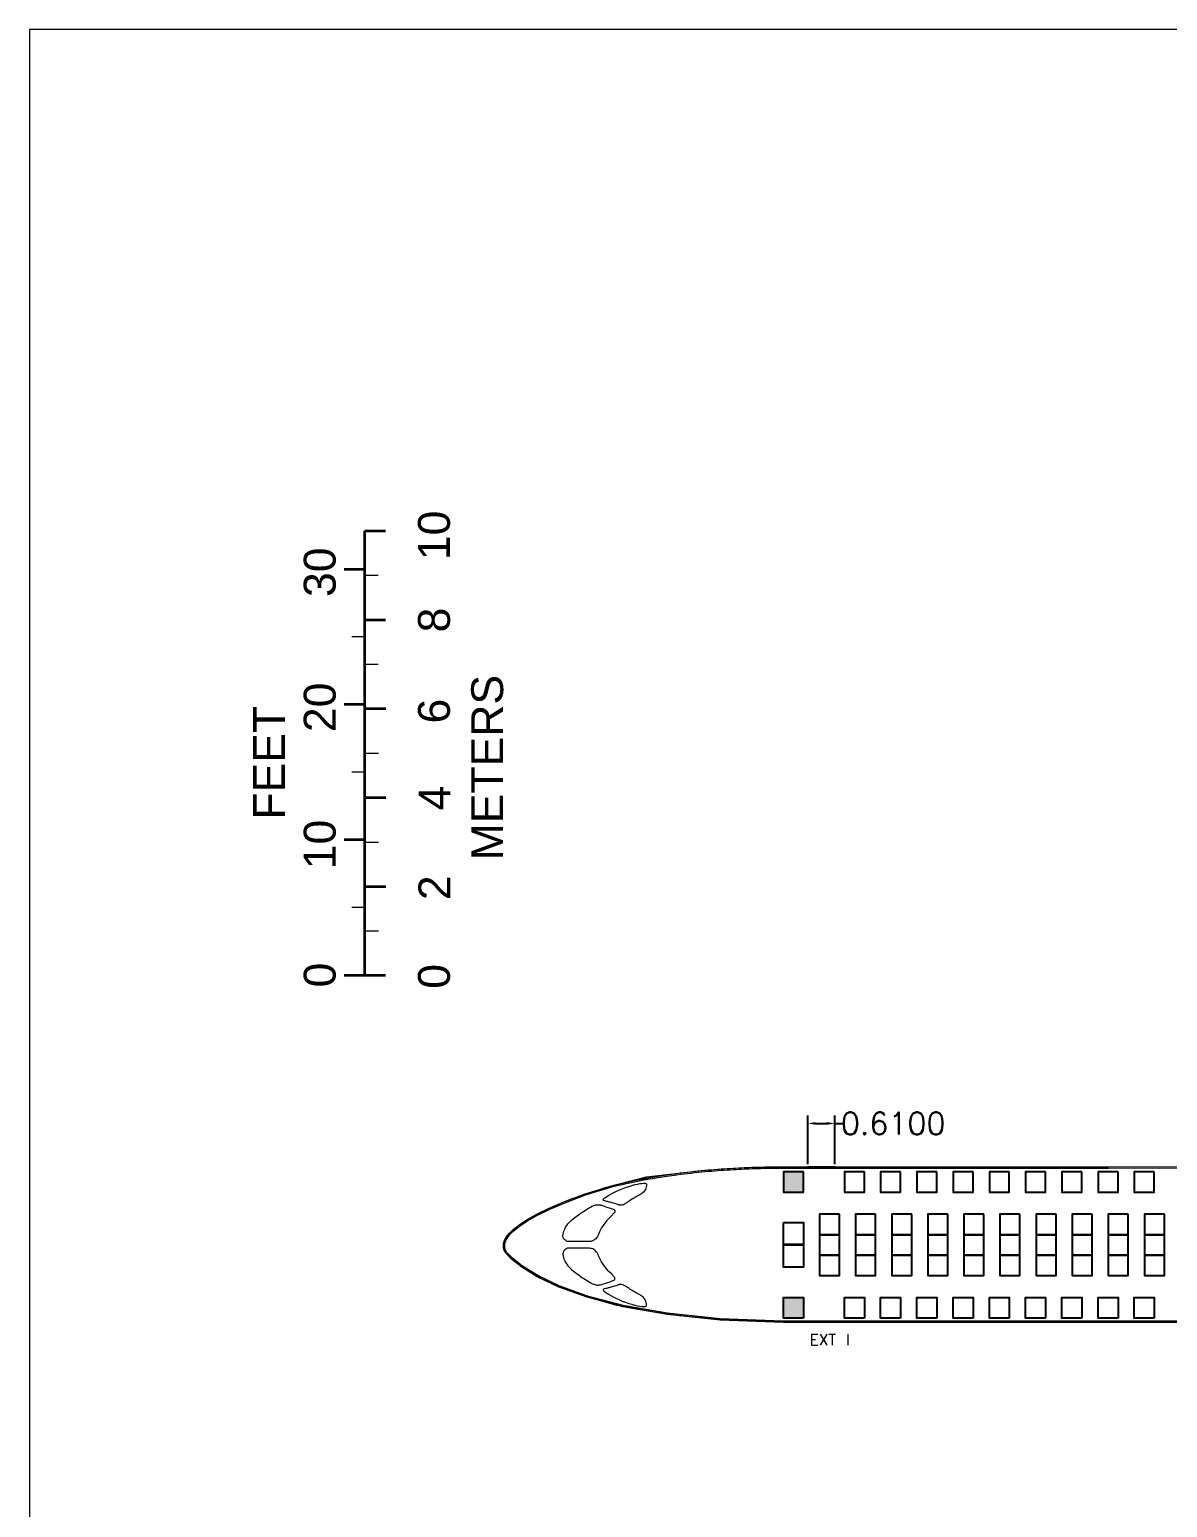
# Model space of a CAD drawing. Header units: inches. Extents: x 64.8 to 115.8, y 81.4 to 147.9.
# Drawn here: x 64.8 to 90.42, y 114.64 to 147.93 of the extents above; entities that cross this region are included whole.
import ezdxf

# ---------------------------------------------------------------- set-up
doc = ezdxf.new("R2010")
doc.units = ezdxf.units.IN
doc.header["$MEASUREMENT"] = 0
doc.layers.add('Layer 1', color=7, linetype='Continuous')
doc.styles.get("Standard").update_dxf_attribs({"font": 'txt.shx', "height": 0.5})
doc.dimstyles.get("Standard").update_dxf_attribs({"dimtxt": 0.18, "dimasz": 0.18, "dimexe": 0.18, "dimexo": 0.0625, "dimgap": 0.09, "dimtad": 0, "dimtih": 1, "dimtoh": 1, "dimdec": 4, "dimzin": 0, "dimdsep": 46, "dimtxsty": 'Standard', "dimcen": 0.09, "dimadec": 0, "dimazin": 0, "dimtfac": 1, "dimtdec": 4, "dimtofl": 0, "dimtmove": 0, "dimatfit": 3, "dimfxl": 1, "dimtolj": 1, "dimtzin": 0, "dimarcsym": 0})

# ---------------------------------------------------------------- blocks, each defined once
blk = doc.blocks.new('*D13')
at = {"color": 0, "lineweight": -2, "transparency": 16777216}
for p, q in [((82.32, 122.375), (82.32, 123.471)), ((82.5, 123.291), (82.75, 123.291)), ((82.93, 122.375), (82.93, 123.471)), ((82.93, 123.291), (83.11, 123.291))]:
    blk.add_line(p, q, dxfattribs=at)
at = {"color": 0, "transparency": 16777216}
for points in [[(82.5, 123.321), (82.5, 123.261), (82.32, 123.291)], [(82.75, 123.321), (82.75, 123.261), (82.93, 123.291)]]:
    blk.add_solid(points, dxfattribs=at)
at = {"layer": 'Defpoints', "color": 0, "transparency": 16777216}
for p in [(82.93, 123.291), (82.32, 122.313), (82.93, 122.313)]:
    blk.add_point(p, dxfattribs=at)
at = {"color": 0, "transparency": 16777216, "insert": (84.242, 123.291), "char_height": 0.5, "attachment_point": 5}
blk.add_mtext('\\A1;0.6100', dxfattribs=at)

msp = doc.modelspace()

# ---------------------------------------------------------------- hatches: boundary and pattern name
h = msp.add_hatch(color=5)
h.dxf.hatch_style = 1
h.paths.add_polyline_path([(82.2241, 122.20187), (81.7741, 122.20187), (81.7741, 121.74187), (82.2241, 121.74187)])
h.paths.add_polyline_path([(82.2241, 119.36786), (81.7741, 119.36786), (81.7741, 118.90786), (82.2241, 118.90786)])
h.paths.add_polyline_path([(100.74111, 122.20187), (100.29111, 122.20187), (100.29111, 121.74187), (100.74111, 121.74187)])
h.paths.add_polyline_path([(100.74111, 119.3797), (100.29111, 119.3797), (100.29111, 118.9197), (100.74111, 118.9197)])
h = msp.add_hatch(color=250)
h.dxf.hatch_style = 1
h.paths.add_polyline_path([(82.93025, 122.31269), (82.32025, 122.31269), (82.32025, 122.28269), (82.89443, 122.28287), (82.93025, 122.28288)])
h = msp.add_hatch(color=250)
h.dxf.hatch_style = 1
h.paths.add_polyline_path([(82.93025, 118.80889), (82.32025, 118.80889), (82.32025, 118.83889), (82.89443, 118.8387), (82.93025, 118.83869)])

# ---------------------------------------------------------------- linework, layer by layer
for points in [[(82.2241, 122.20187), (81.7741, 122.20187), (81.7741, 121.74187), (82.2241, 121.74187)], [(82.32025, 122.31269), (82.93025, 122.31269), (82.93025, 122.28269), (82.32025, 122.28269)], [(83.5941, 122.20187), (83.1441, 122.20187), (83.1441, 121.74187), (83.5941, 121.74187)], [(84.40986, 122.20187), (83.95986, 122.20187), (83.95986, 121.74187), (84.40986, 121.74187)], [(85.22562, 122.20187), (84.77562, 122.20187), (84.77562, 121.74187), (85.22562, 121.74187)], [(86.04137, 122.20187), (85.59137, 122.20187), (85.59137, 121.74187), (86.04137, 121.74187)], [(86.85713, 122.20187), (86.40713, 122.20187), (86.40713, 121.74187), (86.85713, 121.74187)], [(87.67289, 122.20187), (87.22289, 122.20187), (87.22289, 121.74187), (87.67289, 121.74187)], [(88.48865, 122.20187), (88.03865, 122.20187), (88.03865, 121.74187), (88.48865, 121.74187)], [(89.3044, 122.20187), (88.8544, 122.20187), (88.8544, 121.74187), (89.3044, 121.74187)], [(90.12016, 122.20187), (89.67016, 122.20187), (89.67016, 121.74187), (90.12016, 121.74187)], [(83.0341, 121.24484), (82.5841, 121.24484), (82.5841, 120.78484), (83.0341, 120.78484)], [(83.8467, 121.24484), (83.3967, 121.24484), (83.3967, 120.78484), (83.8467, 120.78484)], [(84.6593, 121.24484), (84.2093, 121.24484), (84.2093, 120.78484), (84.6593, 120.78484)], [(85.4719, 121.24484), (85.0219, 121.24484), (85.0219, 120.78484), (85.4719, 120.78484)], [(86.2845, 121.24484), (85.8345, 121.24484), (85.8345, 120.78484), (86.2845, 120.78484)], [(87.0971, 121.24484), (86.6471, 121.24484), (86.6471, 120.78484), (87.0971, 120.78484)], [(87.9097, 121.24484), (87.4597, 121.24484), (87.4597, 120.78484), (87.9097, 120.78484)], [(88.7223, 121.24484), (88.2723, 121.24484), (88.2723, 120.78484), (88.7223, 120.78484)], [(89.5349, 121.24484), (89.0849, 121.24484), (89.0849, 120.78484), (89.5349, 120.78484)], [(90.3475, 121.24484), (89.8975, 121.24484), (89.8975, 120.78484), (90.3475, 120.78484)], [(81.7741, 121.06079), (82.2241, 121.06079), (82.2241, 120.56079), (81.7741, 120.56079)], [(81.7741, 120.55487), (82.2241, 120.55487), (82.2241, 120.05487), (81.7741, 120.05487)], [(83.0341, 120.78484), (82.5841, 120.78484), (82.5841, 120.32484), (83.0341, 120.32484)], [(83.8467, 120.78484), (83.3967, 120.78484), (83.3967, 120.32484), (83.8467, 120.32484)], [(84.6593, 120.78484), (84.2093, 120.78484), (84.2093, 120.32484), (84.6593, 120.32484)], [(85.4719, 120.78484), (85.0219, 120.78484), (85.0219, 120.32484), (85.4719, 120.32484)], [(86.2845, 120.78484), (85.8345, 120.78484), (85.8345, 120.32484), (86.2845, 120.32484)], [(87.0971, 120.78484), (86.6471, 120.78484), (86.6471, 120.32484), (87.0971, 120.32484)], [(87.9097, 120.78484), (87.4597, 120.78484), (87.4597, 120.32484), (87.9097, 120.32484)], [(88.7223, 120.78484), (88.2723, 120.78484), (88.2723, 120.32484), (88.7223, 120.32484)], [(89.5349, 120.78484), (89.0849, 120.78484), (89.0849, 120.32484), (89.5349, 120.32484)], [(90.3475, 120.78484), (89.8975, 120.78484), (89.8975, 120.32484), (90.3475, 120.32484)], [(83.0341, 120.32484), (82.5841, 120.32484), (82.5841, 119.86484), (83.0341, 119.86484)], [(83.8467, 120.32484), (83.3967, 120.32484), (83.3967, 119.86484), (83.8467, 119.86484)], [(84.6593, 120.32484), (84.2093, 120.32484), (84.2093, 119.86484), (84.6593, 119.86484)], [(85.4719, 120.32484), (85.0219, 120.32484), (85.0219, 119.86484), (85.4719, 119.86484)], [(86.2845, 120.32484), (85.8345, 120.32484), (85.8345, 119.86484), (86.2845, 119.86484)], [(87.0971, 120.32484), (86.6471, 120.32484), (86.6471, 119.86484), (87.0971, 119.86484)], [(87.9097, 120.32484), (87.4597, 120.32484), (87.4597, 119.86484), (87.9097, 119.86484)], [(88.7223, 120.32484), (88.2723, 120.32484), (88.2723, 119.86484), (88.7223, 119.86484)], [(89.5349, 120.32484), (89.0849, 120.32484), (89.0849, 119.86484), (89.5349, 119.86484)], [(90.3475, 120.32484), (89.8975, 120.32484), (89.8975, 119.86484), (90.3475, 119.86484)], [(82.2241, 118.90786), (81.7741, 118.90786), (81.7741, 119.36786), (82.2241, 119.36786)], [(83.5941, 118.90786), (83.1441, 118.90786), (83.1441, 119.36786), (83.5941, 119.36786)], [(84.40986, 118.90786), (83.95986, 118.90786), (83.95986, 119.36786), (84.40986, 119.36786)], [(85.22562, 118.90786), (84.77562, 118.90786), (84.77562, 119.36786), (85.22562, 119.36786)], [(86.04137, 118.90786), (85.59137, 118.90786), (85.59137, 119.36786), (86.04137, 119.36786)], [(86.85713, 118.90786), (86.40713, 118.90786), (86.40713, 119.36786), (86.85713, 119.36786)], [(87.67289, 118.90786), (87.22289, 118.90786), (87.22289, 119.36786), (87.67289, 119.36786)], [(88.48865, 118.90786), (88.03865, 118.90786), (88.03865, 119.36786), (88.48865, 119.36786)], [(89.3044, 118.90786), (88.8544, 118.90786), (88.8544, 119.36786), (89.3044, 119.36786)], [(90.12016, 118.90786), (89.67016, 118.90786), (89.67016, 119.36786), (90.12016, 119.36786)]]:
    msp.add_lwpolyline(points, close=True)
at = {"layer": 'Layer 1', "color": 7, "lineweight": 18}
for p, q in [((77.9564, 121.89573), (78.03866, 121.91681)), ((78.03866, 121.91681), (78.12129, 121.93717)), ((78.12129, 121.93717), (78.20422, 121.95682)), ((78.20422, 121.95682), (78.28742, 121.97577)), ((78.28742, 121.97577), (78.37082, 121.99404)), ((78.37082, 121.99404), (78.45437, 122.01164)), ((78.45437, 122.01164), (78.53801, 122.02858)), ((78.53801, 122.02858), (78.6217, 122.04488)), ((78.6217, 122.04488), (78.70539, 122.06055)), ((78.70539, 122.06055), (78.78901, 122.0756)), ((78.78901, 122.0756), (78.87251, 122.09004)), ((78.87251, 122.09004), (78.95585, 122.10389)), ((78.95585, 122.10389), (79.03896, 122.11715)), ((79.03896, 122.11715), (79.12179, 122.12984)), ((79.12179, 122.12984), (79.2043, 122.14197)), ((79.2043, 122.14197), (79.28642, 122.15356)), ((77.6625, 119.29576), (77.56552, 119.32266)), ((77.76223, 119.26924), (77.6625, 119.29576)), ((77.86473, 119.24315), (77.76223, 119.26924)), ((77.97005, 119.21752), (77.86473, 119.24315)), ((78.07821, 119.19237), (77.97005, 119.21752)), ((78.18925, 119.16775), (78.07821, 119.19237)), ((78.30319, 119.14368), (78.18925, 119.16775)), ((78.42008, 119.1202), (78.30319, 119.14368)), ((78.53994, 119.09735), (78.42008, 119.1202)), ((79.04979, 119.01288), (78.9177, 119.03289)), ((79.18501, 118.99367), (79.04979, 119.01288)), ((79.32364, 118.97527), (79.18501, 118.99367)), ((79.46685, 118.95769), (79.32364, 118.97527))]:
    msp.add_line(p, q, dxfattribs=at)
at = {"layer": 'Layer 1', "lineweight": 0}
for points in [[(64.79883, 81.35254), (115.83508, 81.35254), (115.83508, 147.92939), (64.79883, 147.92939), (64.79883, 81.35254)], [(86.47292, 118.80738), (84.88667, 118.80859), (83.63057, 118.81209), (82.65951, 118.81764), (81.9284, 118.82501), (81.39216, 118.83398), (81.00568, 118.84431), (80.72388, 118.85579), (80.50166, 118.86817), (80.30122, 118.88128), (80.11385, 118.89509), (79.93815, 118.90961), (79.77269, 118.92487), (79.61606, 118.94089), (79.19407, 118.98838), (78.78872, 119.05366), (78.66281, 119.07516), (78.01988, 119.19128), (77.47126, 119.34992), (77.37967, 119.3775), (77.29073, 119.40536), (77.20441, 119.43348), (77.12067, 119.46182), (77.03948, 119.49034), (76.9608, 119.51902), (76.88461, 119.54781), (76.81087, 119.57668), (76.73955, 119.60561), (76.67061, 119.63455), (76.60402, 119.66347), (76.53975, 119.69234), (76.47777, 119.72112), (76.41804, 119.74979), (76.36054, 119.7783), (76.30522, 119.80662), (76.25206, 119.83472), (76.20103, 119.86257), (76.15209, 119.89013), (76.1052, 119.91736), (76.06035, 119.94424), (76.01748, 119.97072), (75.97658, 119.99679), (75.9376, 120.02239), (75.90051, 120.0475), (75.86529, 120.07209), (75.8319, 120.09611), (75.8003, 120.11954), (75.77046, 120.14235), (75.74236, 120.16449), (75.71595, 120.18594), (75.69121, 120.20665), (75.6681, 120.22661), (75.6466, 120.24576), (75.62668, 120.26407), (75.60832, 120.28146), (75.59152, 120.29789), (75.57626, 120.3133), (75.56251, 120.32763), (75.55027, 120.34083), (75.53953, 120.35284), (75.53023, 120.36364), (75.52225, 120.37335), (75.51543, 120.38213), (75.50962, 120.39014), (75.50467, 120.39754), (75.50041, 120.40447), (75.49669, 120.41111), (75.49336, 120.4176), (75.49029, 120.42407), (75.48744, 120.43056), (75.4848, 120.43705), (75.48239, 120.44354), (75.48018, 120.45004), (75.47818, 120.45652), (75.47637, 120.463), (75.47476, 120.46946), (75.47333, 120.47591), (75.47208, 120.48234), (75.47101, 120.48875), (75.4701, 120.49513), (75.46936, 120.50149), (75.46878, 120.50781), (75.46836, 120.5141), (75.46807, 120.52035), (75.46793, 120.52656), (75.46793, 120.53272), (75.46806, 120.53884), (75.46831, 120.54491), (75.46867, 120.55092), (75.46916, 120.55687), (75.46975, 120.56276), (75.47044, 120.56858), (75.47123, 120.57433), (75.47211, 120.58), (75.47308, 120.5856), (75.47413, 120.59112), (75.47525, 120.59655), (75.47644, 120.6019), (75.4777, 120.60715), (75.47901, 120.61232), (75.48037, 120.61738), (75.48179, 120.62235), (75.48324, 120.62721), (75.48473, 120.63196), (75.48625, 120.63661), (75.48779, 120.64114), (75.48935, 120.64556), (75.49092, 120.64985), (75.49251, 120.65403), (75.49409, 120.65808), (75.49567, 120.66199), (75.49724, 120.66578), (75.49879, 120.66942), (75.50033, 120.67292), (75.50184, 120.67628), (75.50331, 120.67949), (75.50475, 120.68254), (75.50615, 120.68544), (75.5075, 120.68818), (75.50879, 120.69076), (75.51003, 120.69317), (75.5112, 120.69541), (75.5123, 120.69748), (75.51332, 120.69938), (75.51427, 120.70111), (75.5152, 120.70277), (75.51618, 120.70444), (75.51728, 120.70623), (75.51855, 120.70822), (75.52006, 120.71053), (75.52187, 120.71324), (75.52406, 120.71646), (75.52667, 120.72025), (75.52971, 120.7246), (75.53315, 120.72948), (75.53698, 120.73482), (75.5412, 120.74061), (75.54578, 120.74679), (75.55071, 120.75332), (75.55598, 120.76016), (75.56158, 120.76728), (75.56752, 120.77468), (75.57382, 120.78234), (75.58049, 120.79027), (75.58756, 120.79847), (75.59504, 120.80693), (75.60294, 120.81567), (75.6113, 120.82467), (75.62011, 120.83393), (75.62941, 120.84345), (75.6392, 120.85324), (75.64951, 120.86329), (75.66035, 120.87359), (75.67174, 120.88416), (75.68369, 120.89497), (75.69623, 120.90604), (75.70937, 120.91737), (75.72312, 120.92894), (75.73751, 120.94076), (75.75255, 120.95283), (75.76826, 120.96515), (75.78466, 120.97772), (75.80177, 120.99052), (75.8196, 121.00358), (75.83817, 121.01687), (75.8575, 121.0304), (75.8776, 121.04418), (75.8985, 121.05819), (75.9202, 121.07244), (75.94273, 121.08692), (75.9661, 121.10164), (75.99034, 121.11659), (76.01545, 121.13177), (76.04146, 121.14718), (76.06838, 121.16281), (76.09622, 121.17868), (76.12502, 121.19477), (76.15478, 121.21109), (76.18552, 121.22764), (76.21726, 121.24441), (76.25002, 121.2614), (76.28382, 121.27861), (76.31866, 121.29604), (76.35458, 121.31369), (76.39158, 121.33156), (76.42968, 121.34964), (76.46891, 121.36794), (76.50927, 121.38645), (76.55079, 121.40517), (76.59348, 121.4241), (76.63737, 121.44324), (76.68246, 121.46259), (76.72878, 121.48215), (76.77634, 121.50191), (76.82516, 121.52187), (76.87525, 121.54204), (76.92668, 121.56242), (76.97962, 121.58302), (77.03429, 121.60388), (77.09093, 121.62502), (77.14974, 121.64646), (77.21094, 121.66824), (77.27477, 121.69038), (77.34143, 121.71291), (77.41106, 121.73582), (77.48342, 121.75901), (77.55818, 121.78231), (77.63501, 121.80561), (77.71358, 121.82874), (77.79355, 121.85156), (77.8746, 121.87394), (78.68599, 122.09006), (79.93232, 122.23263), (80.51833, 122.2784), (81.02174, 122.30278)]]:
    msp.add_lwpolyline(points, dxfattribs=at)
at = {"layer": 'Layer 1', "color": 7, "lineweight": 5}
msp.add_lwpolyline([(64.79883, 81.35254), (115.83508, 81.35254), (115.83508, 147.92939), (64.79883, 147.92939), (64.79883, 81.35254)], dxfattribs=at)
at = {"layer": 'Layer 1', "color": 7, "lineweight": 35}
for points in [[(72.3494, 126.63293), (72.3494, 136.6384)], [(72.3494, 136.6384), (72.81437, 136.6384)], [(71.88448, 135.77591), (72.3494, 135.77591)], [(72.3494, 134.63685), (72.81437, 134.63685)], [(71.88448, 132.73521), (72.3494, 132.73521)], [(72.35405, 132.63292), (72.8167, 132.63292)], [(72.35405, 130.62905), (72.8167, 130.62905)], [(71.88448, 129.68525), (72.3494, 129.68525)], [(72.35405, 128.62983), (72.8167, 128.62983)], [(71.88448, 126.63293), (72.3494, 126.63293)], [(72.3494, 126.63293), (72.81437, 126.63293)]]:
    msp.add_lwpolyline(points, dxfattribs=at)
at = {"layer": 'Layer 1', "color": 7, "lineweight": 18}
for points in [[(72.3494, 135.63644), (72.64933, 135.63644)], [(72.05185, 134.25556), (72.3494, 134.25556)], [(72.3494, 133.63489), (72.64933, 133.63489)], [(72.35405, 131.63101), (72.65165, 131.63101)], [(72.05185, 131.2102), (72.3494, 131.2102)], [(72.35405, 129.62946), (72.65165, 129.62946)], [(72.05185, 128.16025), (72.3494, 128.16025)], [(72.35405, 127.63019), (72.65165, 127.63019)], [(78.07789, 121.45052), (78.07536, 121.45135), (78.06797, 121.45372), (78.05614, 121.45755), (78.04018, 121.46261), (78.02045, 121.46891), (77.9973, 121.47625), (77.97111, 121.48451), (77.94224, 121.49361), (77.91103, 121.50342), (77.89022, 121.50962), (77.86929, 121.5154), (77.84842, 121.52078), (77.82786, 121.52584), (77.80782, 121.5307), (77.7885, 121.53524), (77.77016, 121.53958), (77.75296, 121.54382), (77.73715, 121.54785), (77.72212, 121.55415), (77.71489, 121.56221), (77.7138, 121.5712), (77.71726, 121.5807), (77.72367, 121.5899), (77.73142, 121.59826), (77.73896, 121.60498), (77.74464, 121.60953), (77.74686, 121.61118), (77.7528, 121.61542), (77.77011, 121.62719), (77.79795, 121.64548), (77.83546, 121.66893), (77.8819, 121.69621), (77.93645, 121.72627), (77.99823, 121.75779), (78.06647, 121.7894), (78.14034, 121.82019), (78.21721, 121.84881), (78.29031, 121.8736), (78.35917, 121.89458), (78.42343, 121.91183), (78.48274, 121.92526), (78.53661, 121.93497), (78.58471, 121.94097), (78.62666, 121.94334), (78.66199, 121.9422), (78.67196, 121.93983), (78.67904, 121.93539), (78.68374, 121.92939), (78.68642, 121.92257), (78.68761, 121.91555), (78.68772, 121.90904), (78.68725, 121.90346), (78.68663, 121.89974), (78.68632, 121.8984), (78.68642, 121.89354), (78.6857, 121.88001), (78.68276, 121.85955), (78.6762, 121.83383), (78.66452, 121.80428), (78.64634, 121.77266), (78.6202, 121.74053), (78.58471, 121.70964), (78.53837, 121.68143), (78.48057, 121.65158), (78.43066, 121.6243), (78.38794, 121.5994), (78.35168, 121.57719), (78.3212, 121.55735), (78.29584, 121.5402), (78.27486, 121.52553), (78.25761, 121.51355), (78.24335, 121.50404), (78.22403, 121.49175), (78.20574, 121.48017), (78.18813, 121.46964), (78.17087, 121.46065), (78.15362, 121.45352), (78.13606, 121.44856), (78.11777, 121.44618), (78.0985, 121.4467), (78.07789, 121.45052)], [(77.64463, 121.45538), (77.65285, 121.45321), (77.6717, 121.44753), (77.69955, 121.43905), (77.73472, 121.428), (77.77548, 121.41508), (77.82022, 121.40062), (77.86718, 121.38523), (77.9147, 121.36921), (77.96104, 121.3532), (77.96404, 121.35051), (77.96729, 121.34483), (77.97049, 121.33677), (77.97308, 121.32696), (77.97468, 121.316), (77.97478, 121.30454), (77.97292, 121.29327), (77.96868, 121.28274), (77.96161, 121.27354), (77.89755, 121.21114), (77.84062, 121.15173), (77.79052, 121.09532), (77.74676, 121.04139), (77.7091, 120.98973), (77.67707, 120.94014), (77.65037, 120.8921), (77.62857, 120.8455), (77.61131, 120.79994), (77.59943, 120.77049), (77.58419, 120.7428), (77.56622, 120.71739), (77.54597, 120.69456), (77.52401, 120.67462), (77.50087, 120.65829), (77.477, 120.64569), (77.45303, 120.63732), (77.42942, 120.6337), (77.3958, 120.63288), (77.33928, 120.63236), (77.26706, 120.63215), (77.18622, 120.63205), (77.10403, 120.63215), (77.02763, 120.63236), (76.96414, 120.63257), (76.9208, 120.63267), (76.90478, 120.63277), (76.89972, 120.63443), (76.8866, 120.6399), (76.86857, 120.65034), (76.84863, 120.66645), (76.82993, 120.68929), (76.81552, 120.71987), (76.80849, 120.75892), (76.8119, 120.80748), (76.8289, 120.86647), (76.8476, 120.91173), (76.86785, 120.95295), (76.8912, 120.99169), (76.91909, 121.0293), (76.95293, 121.06711), (76.99415, 121.10658), (77.04431, 121.14904), (77.1048, 121.19616), (77.17707, 121.24906), (77.20156, 121.26569), (77.23545, 121.28759), (77.27543, 121.3127), (77.31826, 121.33925), (77.36067, 121.36529), (77.39936, 121.38895), (77.43108, 121.40816), (77.45252, 121.42108), (77.46037, 121.42583), (77.48341, 121.43482), (77.5035, 121.44267), (77.52169, 121.44928), (77.53889, 121.45455), (77.55604, 121.45827), (77.57427, 121.46034), (77.59442, 121.46065), (77.61756, 121.45899), (77.64463, 121.45538)], [(77.64463, 119.65545), (77.65285, 119.65767), (77.6717, 119.6633), (77.69955, 119.67183), (77.73472, 119.68283), (77.77548, 119.69574), (77.82022, 119.71021), (77.86718, 119.72565), (77.9147, 119.74162), (77.96104, 119.75768), (77.96404, 119.76032), (77.96729, 119.766), (77.97049, 119.77406), (77.97308, 119.78392), (77.97468, 119.79488), (77.97478, 119.80629), (77.97292, 119.81761), (77.96868, 119.82814), (77.96161, 119.83729), (77.89755, 119.89974), (77.84062, 119.95905), (77.79052, 120.01551), (77.74676, 120.06944), (77.7091, 120.1211), (77.67707, 120.17074), (77.65037, 120.21873), (77.62857, 120.26538), (77.61131, 120.31094), (77.59943, 120.34039), (77.58419, 120.36802), (77.56622, 120.39349), (77.54597, 120.41632), (77.52401, 120.43616), (77.50087, 120.45259), (77.477, 120.46509), (77.45303, 120.47346), (77.42942, 120.47707), (77.3958, 120.4779), (77.33928, 120.47842), (77.26706, 120.47873), (77.18622, 120.47873), (77.10403, 120.47862), (77.02763, 120.47852), (76.96414, 120.47831), (76.9208, 120.47811), (76.90478, 120.47811), (76.89972, 120.47645), (76.8866, 120.47088), (76.86857, 120.46054), (76.84863, 120.44432), (76.82993, 120.42149), (76.81552, 120.39101), (76.80849, 120.35196), (76.8119, 120.3034), (76.8289, 120.24441), (76.8476, 120.19915), (76.86785, 120.15783), (76.8912, 120.11913), (76.91909, 120.08158), (76.95293, 120.04377), (76.99415, 120.0043), (77.04431, 119.96178), (77.1048, 119.91472), (77.17707, 119.86177), (77.20156, 119.84514), (77.23545, 119.82329), (77.27543, 119.79813), (77.31826, 119.77158), (77.36067, 119.74554), (77.39936, 119.72193), (77.43108, 119.70272), (77.45252, 119.6898), (77.46037, 119.68505), (77.48341, 119.67606), (77.5035, 119.66821), (77.52169, 119.66155), (77.53889, 119.65633), (77.55604, 119.65261), (77.57427, 119.65049), (77.59442, 119.65018), (77.61756, 119.65178), (77.64463, 119.65545)], [(78.07789, 119.66031), (78.07536, 119.65948), (78.06797, 119.6571), (78.05614, 119.65333), (78.04018, 119.64822), (78.02045, 119.64192), (77.9973, 119.63458), (77.97111, 119.62632), (77.94224, 119.61722), (77.91103, 119.60751), (77.89022, 119.60126), (77.86929, 119.59548), (77.84842, 119.59005), (77.82786, 119.58499), (77.80782, 119.58018), (77.7885, 119.57559), (77.77016, 119.57125), (77.75296, 119.56706), (77.73715, 119.56298), (77.72212, 119.55668), (77.71489, 119.54867), (77.7138, 119.53963), (77.71726, 119.53013), (77.72367, 119.52093), (77.73142, 119.51262), (77.73896, 119.50585), (77.74464, 119.50135), (77.74686, 119.4997), (77.7528, 119.49547), (77.77011, 119.48358), (77.79795, 119.46535), (77.83546, 119.44195), (77.8819, 119.41462), (77.93645, 119.38461), (77.99823, 119.3531), (78.06647, 119.32138), (78.14034, 119.29069), (78.21721, 119.26202), (78.29031, 119.23717), (78.35917, 119.21625), (78.42343, 119.19905), (78.48274, 119.18562), (78.53661, 119.17591), (78.58471, 119.16992), (78.62666, 119.16749), (78.66199, 119.16868), (78.67196, 119.17105), (78.67904, 119.17549), (78.68374, 119.18149), (78.68642, 119.18825), (78.68761, 119.19528), (78.68772, 119.20184), (78.68725, 119.20732), (78.68663, 119.21109), (78.68632, 119.21248), (78.68642, 119.21734), (78.6857, 119.23082), (78.68276, 119.25123), (78.6762, 119.27705), (78.66452, 119.30655), (78.64634, 119.33822), (78.6202, 119.3703), (78.58471, 119.40124), (78.53837, 119.42939), (78.48057, 119.45925), (78.43066, 119.48663), (78.38794, 119.51143), (78.35168, 119.53374), (78.3212, 119.55348), (78.29584, 119.57063), (78.27486, 119.58525), (78.25761, 119.59734), (78.24335, 119.60679), (78.22403, 119.61914), (78.20574, 119.63071), (78.18813, 119.64119), (78.17087, 119.65018), (78.15362, 119.65736), (78.13606, 119.66232), (78.11777, 119.6647), (78.0985, 119.66413), (78.07789, 119.66031)]]:
    msp.add_lwpolyline(points, dxfattribs=at)
at = {"layer": 'Layer 1', "color": 7, "lineweight": 18, "ltscale": 2}
for points in [[(94.06316, 118.80738), (86.47407, 118.8081), (85.07164, 118.80789), (83.97943, 118.80774), (83.15863, 118.80758), (82.5705, 118.80748), (82.1763, 118.80743), (81.93717, 118.80738), (81.81438, 118.80738), (81.76913, 118.80738), (81.76267, 118.80738), (80.34703, 118.8609), (79.15114, 118.98482), (78.15817, 119.1618), (77.35142, 119.37443), (76.71406, 119.60545), (76.2294, 119.83744), (75.88061, 120.05312), (75.65099, 120.23511), (75.52375, 120.36606), (75.49085, 120.41746), (75.47271, 120.46964), (75.46652, 120.52078), (75.46936, 120.56934), (75.4784, 120.61335), (75.4908, 120.65116), (75.50366, 120.68112), (75.51414, 120.70127), (75.51936, 120.71005), (75.55248, 120.75717), (75.60635, 120.82184), (75.68978, 120.90336), (75.8117, 121.00089), (75.98093, 121.11402), (76.20636, 121.24203), (76.49694, 121.38419), (76.86144, 121.53989), (77.30875, 121.7085), (77.9519, 121.90356), (78.6218, 122.05162), (79.09224, 122.12729), (79.3681, 122.1646), (79.44929, 122.17513), (79.52994, 122.18514), (79.60999, 122.19466), (79.68939, 122.2037), (79.76809, 122.21226), (79.84603, 122.22037), (79.92316, 122.22803), (79.99942, 122.23526), (80.07477, 122.24207), (80.14915, 122.24848), (80.2225, 122.25449), (80.29478, 122.26012), (80.36592, 122.26538), (80.43588, 122.27028), (80.5046, 122.27483), (80.57203, 122.27905), (80.63812, 122.28295), (80.70281, 122.28654), (80.76605, 122.28983), (80.82778, 122.29284), (80.88795, 122.29557), (80.94652, 122.29805), (81.00342, 122.30028), (81.0586, 122.30228), (81.11201, 122.30405), (81.16359, 122.30562), (81.2133, 122.30699), (81.26107, 122.30818), (81.30686, 122.3092), (81.35061, 122.31007), (81.39227, 122.31079), (81.4318, 122.31137), (81.46922, 122.31184), (81.50456, 122.3122), (81.53786, 122.31247), (81.56916, 122.31264), (81.5985, 122.31274), (81.6259, 122.31278), (81.65142, 122.31276), (81.68421, 122.3127), (81.77003, 122.31264), (81.96375, 122.31262), (82.32025, 122.31269), (82.89442, 122.31287), (83.74114, 122.31321), (84.91528, 122.31376), (86.70763, 122.31468), (89.09345, 122.31589), (91.32919, 122.31703)], [(94.06316, 118.83738), (86.47408, 118.8381), (85.07163, 118.83789), (83.97942, 118.83774), (83.15862, 118.83758), (82.5705, 118.83748), (82.17629, 118.83743), (81.93717, 118.83738), (81.81438, 118.83738), (81.76913, 118.83738), (81.76324, 118.83738), (80.34914, 118.89084), (79.15532, 119.01455), (78.16463, 119.19113), (77.36037, 119.4031), (76.72568, 119.63315), (76.24381, 119.86381), (75.89787, 120.07771), (75.67115, 120.25741), (75.54738, 120.38479), (75.51802, 120.43065), (75.50211, 120.47644), (75.49662, 120.52171), (75.49918, 120.56542), (75.50744, 120.60563), (75.51889, 120.64055), (75.53078, 120.66826), (75.54037, 120.68667), (75.54457, 120.69374), (75.57631, 120.73891), (75.62842, 120.80146), (75.70968, 120.88086), (75.82944, 120.97666), (75.99669, 121.08847), (76.22038, 121.21549), (76.50943, 121.35691), (76.87263, 121.51205), (77.31841, 121.68008), (77.9595, 121.87452), (78.62742, 122.02214), (79.09663, 122.09761), (79.37204, 122.13486), (79.45307, 122.14537), (79.53356, 122.15536), (79.61346, 122.16486), (79.69271, 122.17388), (79.77126, 122.18243), (79.84906, 122.19052), (79.92605, 122.19817), (80.00219, 122.20539), (80.07741, 122.21219), (80.15166, 122.21859), (80.22489, 122.22459), (80.29705, 122.23021), (80.36807, 122.23546), (80.43792, 122.24035), (80.50653, 122.24489), (80.57385, 122.24911), (80.63983, 122.253), (80.70442, 122.25658), (80.76756, 122.25987), (80.82919, 122.26287), (80.88927, 122.2656), (80.94774, 122.26808), (81.00455, 122.2703), (81.05964, 122.2723), (81.11296, 122.27407), (81.16446, 122.27563), (81.21409, 122.277), (81.26178, 122.27819), (81.30749, 122.27921), (81.35117, 122.28007), (81.39275, 122.28079), (81.43221, 122.28138), (81.46956, 122.28185), (81.50483, 122.28221), (81.53806, 122.28247), (81.5693, 122.28264), (81.59857, 122.28274), (81.62591, 122.28278), (81.65139, 122.28276), (81.68417, 122.2827), (81.77001, 122.28264), (81.96374, 122.28262), (82.32026, 122.28269), (82.89443, 122.28287), (83.74115, 122.28321), (84.91529, 122.28376), (86.70765, 122.28468), (89.09346, 122.28589), (91.3292, 122.28703)]]:
    msp.add_lwpolyline(points, dxfattribs=at)

# ---------------------------------------------------------------- texts
at = {"insert": (82.36274, 118.54309), "char_height": 0.25, "attachment_point": 1}
msp.add_mtext_dynamic_manual_height_columns('EXT I', width=1.6498543, gutter_width=2.5, heights=[0], dxfattribs=at)
at = {"layer": 'Layer 1', "color": 7, "char_height": 0.7178723, "attachment_point": 7, "rotation": 90.000003}
for s, insert in [('\\fArial|b0|i0|c0|p34;\\W1;10', (74.27325, 135.9781)), ('\\fArial|b0|i0|c0|p34;\\W1;30', (71.69975, 135.14827)), ('\\fArial|b0|i0|c0|p34;\\W1;8', (74.27325, 134.35087)), ('\\fArial|b0|i0|c0|p34;\\W1;20', (71.69975, 132.10518)), ('\\fArial|b0|i0|c0|p34;\\W1;METERS', (75.47048, 129.21563)), ('\\fArial|b0|i0|c0|p34;\\W1;FEET', (70.54911, 130.13391)), ('\\fArial|b0|i0|c0|p34;\\W1;6', (74.27325, 132.29818)), ('\\fArial|b0|i0|c0|p34;\\W1;4', (74.27325, 130.34075)), ('\\fArial|b0|i0|c0|p34;\\W1;10', (71.69975, 129.01561)), ('\\fArial|b0|i0|c0|p34;\\W1;2', (74.27325, 128.3206)), ('\\fArial|b0|i0|c0|p34;\\W1;0', (71.69975, 126.35397)), ('\\fArial|b0|i0|c0|p34;\\W1;0', (74.27325, 126.3237))]:
    msp.add_mtext(s, dxfattribs=dict(at, insert=insert))

# ---------------------------------------------------------------- dimensions: what is measured, and where the dimension line sits
dim = msp.add_linear_dim(base=(82.93025, 123.29062), p1=(82.32025, 122.31269), p2=(82.93025, 122.31269), dimstyle='Standard')
dim.commit()
dim.dimension.update_dxf_attribs({"geometry": '*D13', "text_midpoint": (84.24192, 123.29062)})

doc.saveas('drawing.dxf')
